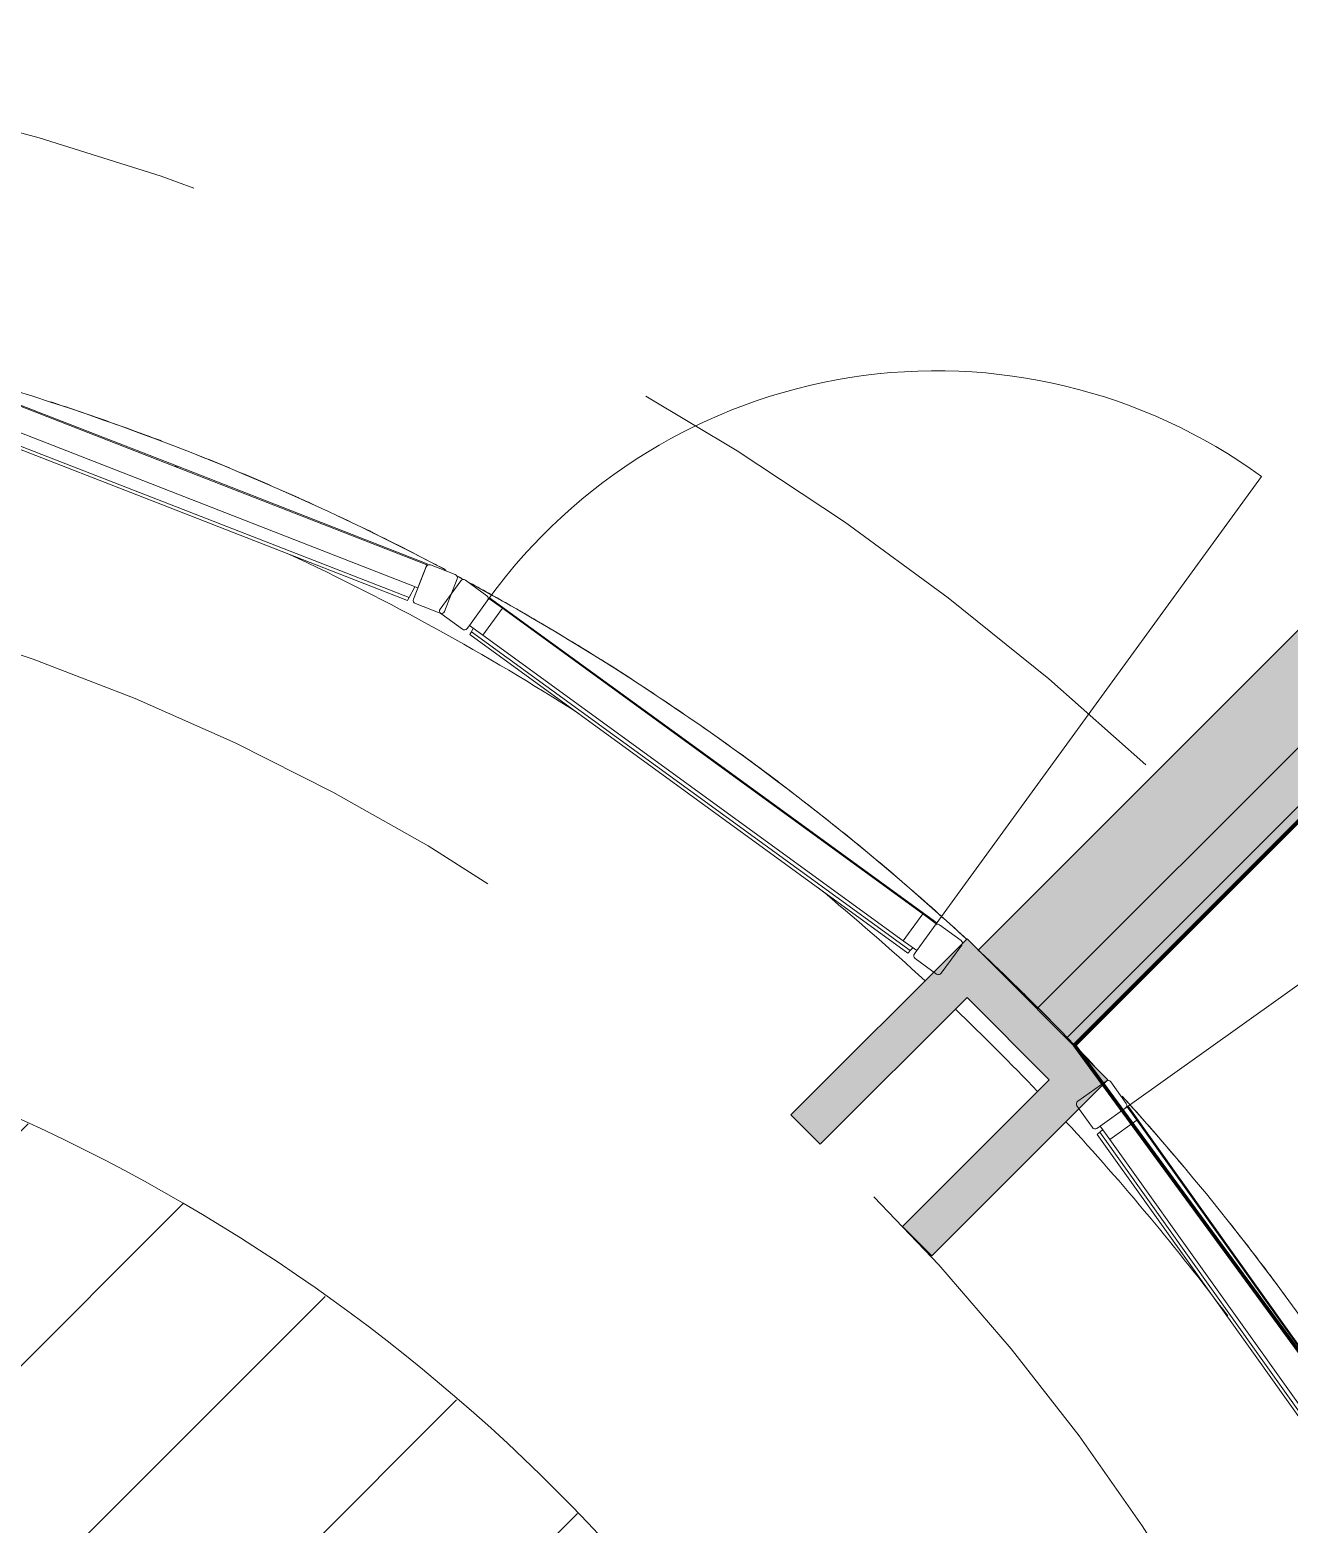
# Model space of a CAD drawing. Header units: metres. Extents: x -227.9 to -140, y 37.9 to 92.1.
# Drawn here: x -182.638 to -181.121, y 75.114 to 76.914 of the extents above; entities that cross this region are included whole.
import ezdxf

# ---------------------------------------------------------------- set-up
doc = ezdxf.new("R2010")
doc.units = ezdxf.units.M
doc.linetypes.add('JIS_02_0.7', pattern=[1.35, 0.75, -0.6])
for name, color, linetype, lineweight in [('A-COLS', 7, 'Continuous', 5), ('A-DOOR', 7, 'Continuous', 5), ('A-FLOR', 7, 'Continuous', 5), ('A-FLOR-PATT', 7, 'Continuous', 5), ('A-GLAZ-CURT', 7, 'Continuous', 5), ('A-GLAZ-CWMG', 7, 'Continuous', 5), ('A-ROOF', 7, 'Continuous', 5), ('A-WALL', 7, 'Continuous', 5), ('I-WALL', 7, 'Continuous', 5)]:
    doc.layers.add(name, color=color, linetype=linetype, lineweight=lineweight)
doc.layers.add('A-DETL', color=94, linetype='Continuous', lineweight=5, true_color=0x00a600)
doc.layers.add('G-IMPT', color=8, linetype='Continuous', lineweight=5, true_color=0x808080)
doc.layers.add('Chambre', color=40, linetype='Continuous')

# ---------------------------------------------------------------- blocks, each defined once
blk = doc.blocks.new('LAG-C1030-PORTES-VITRINE DE MAGASIN-13PR_08_01 - LAG-C1030-PORTES-VITRINE DE MAGASIN-13PR_08_01-12349551-MUC-LAG-PRO-PLA-ARC-TZN-N02-AG02Ec-Cote')
at = {"layer": 'A-DOOR', "color": 9, "lineweight": 9, "true_color": 0xc0c0c0}
for p, q in [((-0.3334860101842263, 0.0399999999999968), (-0.3134860101842264, 0.0399999999999968)), ((-0.3334860101842263, -5e-16), (-0.3334860101842263, 0.0399999999999968)), ((-0.3134860101842264, 0.0399999999999968), (-0.3134860101842264, -5e-16)), ((0.3134860101842263, 0.0399999999999968), (0.3334860101842263, 0.0399999999999968)), ((0.3134860101842263, -5e-16), (0.3134860101842263, 0.0399999999999968)), ((0.3334860101842263, 0.0399999999999968), (0.3334860101842263, -5e-16)), ((-0.3134860101842264, -5e-16), (-0.3334860101842263, -5e-16)), ((0.3334860101842263, -5e-16), (0.3134860101842263, -5e-16))]:
    blk.add_line(p, q, dxfattribs=at)
at = {"layer": 'A-DOOR', "color": 9, "true_color": 0xc0c0c0}
for p, q in [((0.3134860101842263, 0.0399999999999968), (-0.3134860101842263, 0.0399999999999968)), ((-0.3134860101842264, -5e-16), (0.3134860101842263, -5e-16))]:
    blk.add_line(p, q, dxfattribs=at)
at = {"layer": 'A-DOOR'}
blk.add_line((0.3334860101842261, -4.5e-15), (0.3334860101842261, -0.6669720203684562), dxfattribs=at)
blk.add_arc((0.3334860101842261, -3.5e-15), 0.6669720203684532, 180.0000000000004, 270.0000000000001, dxfattribs=at)
blk = doc.blocks.new('Rectangulaire Meneau - LAG-B2010-MENEAU-40x50_50-11581982-MUC-LAG-PRO-PLA-ARC-TZN-N02-AG02Ec-Cote')
at = {"layer": 'A-GLAZ-CWMG'}
for p, q in [((-180.9276460419392, 75.07410658662526), (-181.121221431219, 75.3454873674652)), ((-181.1212214312188, 75.3454873674651), (-180.927646041939, 75.07410658662519)), ((-181.1619271098744, 75.3164520851315), (-180.9718682654221, 75.05000128369004)), ((-181.1619271098743, 75.3164520851314), (-180.9718682654221, 75.05000128368995)), ((-181.1586706555957, 75.31877490770819), (-180.9683304875585, 75.05192970791654)), ((-180.9286822330548, 75.07354176426263), (-180.927646041939, 75.07410658662519)), ((-180.9683304875585, 75.05192970791654), (-180.9641293981, 75.0542196998274))]:
    blk.add_line(p, q, dxfattribs=at)
at = {"layer": 'A-GLAZ-CWMG', "flags": 128}
blk.add_lwpolyline([(-180.9718682654221, 75.05000128368995), (-180.9708320742762, 75.05056610606891), (-180.9683304875585, 75.05192970791654)], dxfattribs=at)
blk = doc.blocks.new('Rectangulaire Meneau - LAG-B2010-MENEAU-40x50_50-11581983-MUC-LAG-PRO-PLA-ARC-TZN-N02-AG02Ec-Cote')
at = {"layer": 'A-GLAZ-CWMG'}
for p, q in [((-181.3147968204987, 75.61686814830502), (-181.3156682160786, 75.61607229274463)), ((-181.1212214312191, 75.3454873674652), (-181.3147968204989, 75.61686814830512)), ((-181.3147968204987, 75.61686814830502), (-181.1212214312188, 75.34548736746511)), ((-181.3519859543267, 75.58290288657295), (-181.1619271098745, 75.31645208513152)), ((-181.3519859543264, 75.58290288657285), (-181.1619271098743, 75.31645208513143)), ((-181.345477874229, 75.58884679064198), (-181.3490108236329, 75.58562010749985)), ((-181.3490108236329, 75.58562010749985), (-181.1586706555957, 75.3187749077082))]:
    blk.add_line(p, q, dxfattribs=at)
at = {"layer": 'A-GLAZ-CWMG', "flags": 128}
blk.add_lwpolyline([(-181.3490108236329, 75.58562010749985), (-181.3511145587212, 75.58369874215641), (-181.3519859543264, 75.58290288657285)], dxfattribs=at)
blk = doc.blocks.new('Rectangulaire Meneau - LAG-B2010-MENEAU-40x50-V124-MUC-LAG-PRO-PLA-ARC-TZN-N02-AG02Ec-Cote')
at = {"layer": 'A-GLAZ-CWMG', "lineweight": 13}
for p, q in [((-0.0360000002173622, 0.0012500237677247), (-0.003999999782698, 0.0012500237677247)), ((-3.47e-14, -0.0027499760149386), (-3.47e-14, -0.0447499752832921)), ((-0.0400000000000256, -0.0447499752832747), (-0.0400000000000256, -0.0400000000000147)), ((-0.0039999998989546, -0.0487499751822466), (-0.0360000001011056, -0.048749975182212))]:
    blk.add_line(p, q, dxfattribs=at)
for centre, radius, start, end in [((-0.036000000217322, -0.0027499760149694), 0.003999999782678, 89.99999999999976, 179.9999999999591), ((-0.0039999997826781, -0.0027499760149694), 0.0039999997826781, 4.1996e-11, 90.00000000000033), ((-0.0360000001010698, -0.044749975283304), 0.0039999998989303, 179.9999999999591, 270.0000000000002), ((-0.0039999998989303, -0.044749975283304), 0.0039999998989302, 269.9999999999997, 4.16017e-11)]:
    blk.add_arc(centre, radius, start, end, dxfattribs=at)
blk = doc.blocks.new('LAG-B2020-PANNEAU DE RIDEAU-TRANSPARENT - CURTAIN WALL MULLION_dwg_12FT-JANSEN-P05-V146-MUC-LAG-PRO-PLA-ARC-TZN-N02-AG02Ec-Cote')
at = {"layer": 'G-IMPT', "color": 161, "true_color": 0x7f9fff, "flags": 128}
for points in [[(1.9999977974e-06, 4.0323804515e-06), (1.9999977974e-06, 4.60323788102e-05), (1.60000027628e-05, 4.80323791848e-05), (1.7999998559e-05, 4.0323791434e-06), (3.999998904e-06, 2.0323803108e-06), (-5.3537e-12, 4.60323788405e-05), (1.60000029274e-05, 5.00323791652e-05), (1.9999997959e-05, 4.0323786323e-06), (3.9999987307e-06, 3.23802091e-08), (1.99999975518e-05, 1.63129226672e-05), (2.9117218987e-05, 1.67823826321e-05), (2.99172194781e-05, 5.5823832147e-06), (2.03939218733e-05, 4.7823828665e-06), (2.04462014248e-05, 7.7823821961e-06)], [(2.08706220654e-05, 5.5823823571e-06), (2.91172198879e-05, 5.5823823614e-06), (2.91172198966e-05, 1.59823831805e-05), (2.08706221434e-05, 1.59823831805e-05)], [(0.0010095000505871, 4.0323804472e-06), (0.0010095000505871, 4.60323788102e-05), (0.0010235000555352, 4.80323791804e-05), (0.0010255000513488, 4.0323791434e-06), (0.0010115000516764, 2.0323803108e-06), (0.0010075000474361, 4.60323788405e-05), (0.0010235000557085, 5.00323791652e-05), (0.0010275000507401, 4.0323786323e-06), (0.0010115000515118, 3.23802134e-08), (0.001007500052192, 1.63129226672e-05), (0.0009983828307655, 1.67823826364e-05), (0.0009975828302744, 5.5823832147e-06), (0.0010071061278706, 4.7823828622e-06), (0.0010070538483277, 7.7823821961e-06)], [(0.0010066294276871, 5.5823823614e-06), (0.0009983828298473, 5.5823823571e-06), (0.0009983828298473, 1.59823831762e-05), (0.0010066294276091, 1.59823831805e-05)], [(0.0010070538497484, 1.37823824319e-05), (0.0010275000503329, 1.63129226672e-05), (0.0010366172717594, 1.67823826321e-05), (0.0010374172722419, 5.5823832147e-06), (0.0010278939746457, 4.7823828622e-06), (0.0010279462542059, 7.7823822004e-06)], [(0.0010283706748465, 5.5823823571e-06), (0.0010366172726777, 5.5823823614e-06), (0.0010366172726777, 1.59823831805e-05), (0.0010283706749245, 1.59823831805e-05)], [(0.0020170001033682, 4.0323804515e-06), (0.0020170001033596, 4.60323788059e-05), (0.0020310001083163, 4.80323791848e-05), (0.0020330001041212, 4.0323791434e-06), (0.0020190001044575, 2.0323803065e-06), (0.0020150001002085, 4.60323788405e-05), (0.0020310001084809, 5.00323791609e-05), (0.0020350001035125, 4.0323786279e-06), (0.0020190001042929, 3.23802178e-08), (0.0020150001049645, 1.63129226715e-05), (0.0020058828835466, 1.67823826364e-05), (0.0020050828830641, 5.5823832104e-06), (0.0020146061806517, 4.7823828665e-06), (0.0020145539011088, 7.7823821961e-06)], [(0.0020141294804595, 5.5823823571e-06), (0.0020058828826284, 5.5823823571e-06), (0.002005882882637, 1.59823831762e-05), (0.0020141294803816, 1.59823831762e-05)], [(0.0020145539025209, 1.37823824276e-05), (0.002035000103114, 1.63129226715e-05), (0.0020441173245405, 1.67823826321e-05), (0.0020449173250317, 5.5823832147e-06), (0.0020353940274355, 4.7823828665e-06), (0.002035446306987, 7.7823822004e-06)], [(0.002035870727619, 5.5823823571e-06), (0.0020441173254501, 5.5823823571e-06), (0.0020441173254501, 1.59823831718e-05), (0.0020358707276969, 1.59823831762e-05)], [(0.0030220539538812, 7.7823824906e-06), (0.0030221062334414, 4.7823828622e-06), (0.0030125829358452, 5.5823832104e-06), (0.0030133829363191, 1.67823826278e-05), (0.0030225001577542, 1.63129226672e-05), (0.003026500157074, 3.23802134e-08), (0.0030425001562936, 4.0323786279e-06), (0.003038500161262, 5.00323791609e-05), (0.0030225001529896, 4.60323788362e-05), (0.0030265001572473, 2.0323803065e-06), (0.0030405001569023, 4.0323791391e-06), (0.0030385001611061, 4.80323791848e-05), (0.0030245001561407, 4.0323804472e-06), (0.0030245001561407, 4.60323788102e-05)], [(0.0030216295331627, 1.59823812183e-05), (0.0030133829362584, 1.59823812227e-05), (0.0030133829362584, 5.5823830285e-06), (0.0030216295332493, 5.5823830328e-06)], [(0.0030429463597595, 7.7823824906e-06), (0.0030428940802166, 4.7823828622e-06), (0.0030524173778128, 5.5823832147e-06), (0.003051617377313, 1.67823826321e-05), (0.0030425001558951, 1.63129226628e-05), (0.0030220539553106, 1.37823822456e-05)], [(0.0030433707804867, 1.59823812227e-05), (0.0030516173773909, 1.59823812227e-05), (0.0030516173773909, 5.5823830371e-06), (0.0030433707804087, 5.5823830328e-06)], [(0.0040480002102811, 4.0323804428e-06), (0.0040480002102811, 4.60323788015e-05), (0.004034000205333, 4.80323791804e-05), (0.0040320002095282, 4.0323791391e-06), (0.0040460002091919, 2.0323803021e-06), (0.0040500002134495, 4.60323788405e-05), (0.0040340002051598, 5.00323791565e-05), (0.0040300002101368, 4.0323786236e-06), (0.0040460002093565, 3.23802091e-08), (0.0040300002105353, 1.63129226672e-05), (0.0040208829891002, 1.67823826278e-05), (0.0040200829886177, 5.5823832104e-06), (0.0040296062862225, 4.7823828622e-06), (0.0040295540066623, 7.7823821918e-06)], [(0.0040291295860304, 5.5823823528e-06), (0.0040208829881992, 5.5823823528e-06), (0.0040208829881992, 1.59823831718e-05), (0.0040291295859524, 1.59823831762e-05)]]:
    blk.add_lwpolyline(points, dxfattribs=at)
at = {"layer": 'G-IMPT', "flags": 128}
blk.add_lwpolyline([(0.0040340002058851, 5.0032379144e-05), (0.0030265001572903, 3.23801959e-08), (0.0020190001003244, 5.00323791468e-05), (0.0010115000517309, 3.23801978e-08), (1.59999990554e-05, 3.23801978e-08), (0.0010115000475446, 5.00323791478e-05), (0.0020190001045106, 3.23801969e-08), (0.0030265001531042, 5.00323791458e-05), (0.0040340002100713, 3.23801941e-08)], dxfattribs=at)
at = {"layer": 'G-IMPT', "color": 4, "true_color": 0x00ffff, "flags": 128}
for points in [[(0.0010055000487758, 1.92823829404e-05), (0.0010055000487758, 4.32823821012e-05), (2.20000019884e-05, 4.32823821012e-05), (2.20000019884e-05, 1.92824258319e-05)], [(0.0020130001015556, 1.92823829395e-05), (0.0020130001015556, 4.32823821003e-05), (0.0010295000547682, 4.32823821003e-05), (0.0010295000547682, 1.9282425831e-05)], [(0.0030205001543353, 1.92823829385e-05), (0.0030205001543353, 4.32823820993e-05), (0.0020370001075479, 4.32823820993e-05), (0.0020370001075479, 1.92824258299e-05)], [(0.0040280002071162, 1.92823829366e-05), (0.0040280002071162, 4.32823820975e-05), (0.0030445001603289, 4.32823820975e-05), (0.0030445001603289, 1.92824258281e-05)]]:
    blk.add_lwpolyline(points, close=True, dxfattribs=at)
at = {"layer": 'G-IMPT', "color": 161, "true_color": 0x7f9fff}
for centre, radius, start, end in [((3.9999947651e-06, 4.60323792498e-05), 3.9999998989e-06, 90.00000718032969, 180.0000060540348), ((3.9999995596e-06, 4.0323797583e-06), 3.9999995596e-06, 179.999991287824, 269.9999912878238), ((3.9999949983e-06, 4.60323793658e-05), 1.9999998044e-06, 90.00000514813593, 180.0000163473242), ((3.9999986379e-06, 4.0323809127e-06), 2.0000006189e-06, 180.0000136601955, 270.0000136602024), ((1.600000264e-05, 4.60323792493e-05), 3.9999998991e-06, 359.9999928161186, 89.9999928161189), ((1.60000024073e-05, 4.60323793656e-05), 1.9999998041e-06, 359.9999836447187, 89.99998364472475), ((1.59999985676e-05, 4.0323794082e-06), 2.0000002115e-06, 269.9999919790967, 359.999991979103), ((1.59999988586e-05, 4.0323784188e-06), 3.999999317e-06, 270.0000028192432, 2.8192435997e-06), ((0.0010115000475445, 4.60323792488e-05), 3.999999899e-06, 90.00000717911738, 180.0000060528221), ((0.0010115000521161, 4.0323799805e-06), 3.9999997827e-06, 179.9999944820013, 269.999994482001), ((0.0010115000477778, 4.60323793649e-05), 1.9999998043e-06, 90.0000051456768, 180.0000163448706), ((0.0010115000514174, 4.0323809119e-06), 2.0000006189e-06, 180.0000136618129, 270.0000136618198), ((0.0010235000554197, 4.60323792485e-05), 3.999999899e-06, 359.9999928185583, 89.99999281855882), ((0.0010235000551868, 4.60323793648e-05), 1.9999998041e-06, 359.9999836471645, 89.9999836471703), ((0.0010235000513471, 4.0323794073e-06), 2.0000002115e-06, 269.9999919791066, 359.9999919791128), ((0.0010235000516381, 4.032378418e-06), 3.9999993171e-06, 270.0000028192476, 2.8192479952e-06), ((0.0020190001003243, 4.60323792479e-05), 3.9999998989e-06, 90.00000717952518, 180.0000060532299), ((0.0020190001048959, 4.0323799796e-06), 3.9999997827e-06, 179.9999944816052, 269.999994481605), ((0.0020190001005574, 4.60323793641e-05), 1.9999998043e-06, 90.00000514404232, 180.0000163432237), ((0.0020190001041972, 4.032380911e-06), 2.000000619e-06, 180.0000136593961, 270.000013659403), ((0.0020310001081995, 4.60323792475e-05), 3.999999899e-06, 359.9999928185583, 89.9999928185588), ((0.0020310001079665, 4.60323793638e-05), 1.9999998041e-06, 359.9999836479817, 89.99998364798746), ((0.0020310001041268, 4.0323794064e-06), 2.0000002115e-06, 269.9999919790924, 359.9999919790924), ((0.0020310001044178, 4.0323784171e-06), 3.999999317e-06, 270.000002819642, 2.8196424158e-06), ((0.003026500153104, 4.60323792469e-05), 3.999999899e-06, 90.00000717912596, 180.0000060528244), ((0.0030265001576756, 4.0323799786e-06), 3.9999997827e-06, 179.9999944816147, 269.9999944816145), ((0.0030265001533372, 4.6032379363e-05), 1.9999998043e-06, 90.00000514650984, 180.0000163457037), ((0.0030265001569769, 4.03238091e-06), 2.000000619e-06, 180.0000136593584, 270.0000136593653), ((0.0030385001609792, 4.60323792465e-05), 3.999999899e-06, 359.9999928185551, 89.99999281855568), ((0.0030385001607463, 4.60323793628e-05), 1.9999998041e-06, 359.9999836471206, 89.99998364712621), ((0.0030385001569066, 4.0323794056e-06), 2.0000002116e-06, 269.9999919774707, 359.9999919774831), ((0.0030385001571975, 4.0323784161e-06), 3.9999993171e-06, 270.000002820467, 2.820467439e-06), ((0.0040340002058849, 4.60323792448e-05), 3.999999899e-06, 90.00000718143487, 180.000007181435), ((0.0040340002096664, 4.0323784143e-06), 3.9999993169e-06, 179.9999971803403, 269.99999718034), ((0.0040340002061178, 4.60323793612e-05), 1.9999998041e-06, 90.00001635443881, 180.0000163544442), ((0.0040340002099574, 4.0323794038e-06), 2.0000002115e-06, 180.0000080208976, 270.0000080208973), ((0.0040460002137601, 4.60323792452e-05), 3.9999998989e-06, 359.9999939463784, 89.9999928200772), ((0.0040460002135268, 4.60323793613e-05), 1.9999998042e-06, 359.9999836518542, 89.99999485106078), ((0.0040460002098872, 4.0323809082e-06), 2.0000006189e-06, 269.9999863357501, 359.9999863357573), ((0.0040460002091884, 4.0323799768e-06), 3.9999997825e-06, 270.0000055187839, 5.5187843777e-06)]:
    blk.add_arc(centre, radius, start, end, dxfattribs=at)
blk = doc.blocks.new('LAG-B2020-PANNEAU DE RIDEAU-TRANSPARENT - CURTAIN WALL MULLION_dwg-V147-MUC-LAG-PRO-PLA-ARC-TZN-N02-AG02Ec-Cote')
blk.add_blockref('LAG-B2020-PANNEAU DE RIDEAU-TRANSPARENT - CURTAIN WALL MULLION_dwg_12FT-JANSEN-P05-V146-MUC-LAG-PRO-PLA-ARC-TZN-N02-AG02Ec-Cote', (-0.0027324674907565, 0.0002976294242422))
blk = doc.blocks.new('LAG-B2020-PANNEAU DE RIDEAU-TRANSPARENT - LAG-B2020-PANNEAU DE RIDEAU-TRANSPARENT-11582004-MUC-LAG-PRO-PLA-ARC-TZN-N02-AG02Ec-Cote')
at = {"layer": 'A-GLAZ-CURT', "lineweight": 9}
for p, q in [((0.3230158210556996, -8.7e-15), (-0.3230158210556996, 0)), ((-0.3230158210556996, 0), (-0.3230158210557343, -0.0300000000000019)), ((0.323015821055665, -0.0300000000000192), (0.3230158210556996, -8.7e-15)), ((-0.3230158210557343, -0.0300000000000019), (0.323015821055665, -0.0300000000000192))]:
    blk.add_line(p, q, dxfattribs=at)
blk.add_blockref('LAG-B2020-PANNEAU DE RIDEAU-TRANSPARENT - CURTAIN WALL MULLION_dwg-V147-MUC-LAG-PRO-PLA-ARC-TZN-N02-AG02Ec-Cote', (0, 0))
blk = doc.blocks.new('Rectangulaire Meneau - LAG-B2010-MENEAU-40x50_50-11582000-MUC-LAG-PRO-PLA-ARC-TZN-N02-AG02Ec-Cote')
at = {"layer": 'A-GLAZ-CWMG'}
for p, q in [((-182.7605541327339, 76.5050570367657), (-182.7608469355086, 76.50391372327172)), ((-182.4597389541524, 76.38776605284333), (-182.7605541327341, 76.50505703676579)), ((-182.4597389541521, 76.38776605284323), (-182.7605541327339, 76.5050570367657)), ((-182.7683642266336, 76.4745607897488), (-182.7720505819734, 76.4601665962251)), ((-182.7730502732071, 76.45626307967454), (-182.4779025969717, 76.34118191418514)), ((-182.4779025969715, 76.34118191418504), (-182.773050273207, 76.45626307967446)), ((-182.4764495055522, 76.34490864526181), (-182.7720505819734, 76.4601665962251))]:
    blk.add_line(p, q, dxfattribs=at)
at = {"layer": 'A-GLAZ-CWMG', "flags": 128}
blk.add_lwpolyline([(-182.7720505819734, 76.4601665962251), (-182.7727574704238, 76.45740639320165), (-182.773050273207, 76.45626307967446)], dxfattribs=at)
blk = doc.blocks.new('Rectangulaire Meneau - LAG-B2010-MENEAU-40x50_50-11582001-MUC-LAG-PRO-PLA-ARC-TZN-N02-AG02Ec-Cote')
at = {"layer": 'A-GLAZ-CWMG'}
for p, q in [((-182.1589237755706, 76.27047506892089), (-182.4597389541524, 76.38776605284335)), ((-182.1589237755704, 76.27047506892079), (-182.4597389541521, 76.38776605284323)), ((-182.4779025969717, 76.34118191418516), (-182.1827549207363, 76.22610074869577)), ((-182.182754920736, 76.22610074869567), (-182.4779025969715, 76.34118191418504)), ((-182.1808484291309, 76.22965069429851), (-182.4764495055522, 76.34490864526181)), ((-182.1594821740171, 76.26943531395679), (-182.1589237755704, 76.27047506892079)), ((-182.1808484291309, 76.22965069429851), (-182.17381825294, 76.24274109710412))]:
    blk.add_line(p, q, dxfattribs=at)
at = {"layer": 'A-GLAZ-CWMG', "flags": 128}
blk.add_lwpolyline([(-182.182754920736, 76.22610074869567), (-182.1821965222732, 76.2271405036899), (-182.1808484291309, 76.22965069429851)], dxfattribs=at)
blk = doc.blocks.new('Rectangulaire Meneau - LAG-B2010-MENEAU-40x50-11581886-MUC-LAG-PRO-PLA-ARC-TZN-N02-AG02Ec-Cote')
at = {"layer": 'A-GLAZ-CWMG', "lineweight": 13}
for p, q in [((-0.0399999999999909, 0.0027499760149689), (-0.0400000000000256, 0.0447499752832964)), ((-0.036000000101071, 0.048749975182225), (-0.0039999998989199, 0.0487499751822293)), ((0, 0.0447499752833051), (-3.47e-14, 0.0027499760149689)), ((-0.0039999997826287, -0.0012500237677074), (-0.0360000002173276, -0.0012500237677117))]:
    blk.add_line(p, q, dxfattribs=at)
for centre, radius, start, end in [((-0.0360000001010698, 0.0447499752833011), 0.0039999998989302, 90.0000000000003, 179.9999999999999), ((-0.0039999998989303, 0.0447499752833011), 0.0039999998989303, 359.9999999999992, 89.99999999999999), ((-0.036000000217322, 0.0027499760149665), 0.0039999997826781, 180.0000000000002, 269.9999999999991), ((-0.0039999997826781, 0.0027499760149665), 0.0039999997826781, 269.9999999999993, 9.54e-14)]:
    blk.add_arc(centre, radius, start, end, dxfattribs=at)
blk = doc.blocks.new('LAG-C1030-PORTES-VITRINE DE MAGASIN-13PR_08_01 - LAG-C1030-PORTES-VITRINE DE MAGASIN-13PR_08_01-12349552-MUC-LAG-PRO-PLA-ARC-TZN-N02-AG02Ec-Cote')
at = {"layer": 'A-DOOR'}
blk.add_line((0.3330530250146216, 4.6e-15), (0.3330530250146216, 0.6661060500292466), dxfattribs=at)
at = {"layer": 'A-DOOR', "color": 9, "lineweight": 9, "true_color": 0xc0c0c0}
for p, q in [((-0.3130530250146217, 5e-16), (-0.3330530250146216, 5e-16)), ((-0.3330530250146216, 5e-16), (-0.3330530250146216, -0.0399999999999968)), ((-0.3130530250146217, -0.0399999999999968), (-0.3130530250146217, 5e-16)), ((0.3330530250146216, 5e-16), (0.3130530250146216, 5e-16)), ((0.3130530250146216, 5e-16), (0.3130530250146216, -0.0399999999999968)), ((0.3330530250146216, -0.0399999999999968), (0.3330530250146216, 5e-16)), ((-0.3330530250146216, -0.0399999999999968), (-0.3130530250146217, -0.0399999999999968)), ((0.3130530250146216, -0.0399999999999968), (0.3330530250146216, -0.0399999999999968))]:
    blk.add_line(p, q, dxfattribs=at)
at = {"layer": 'A-DOOR', "color": 9, "true_color": 0xc0c0c0}
for p, q in [((-0.3130530250146217, 5e-16), (0.3130530250146215, 5e-16)), ((0.3130530250146216, -0.0399999999999968), (-0.3130530250146216, -0.0399999999999968))]:
    blk.add_line(p, q, dxfattribs=at)
at = {"layer": 'A-DOOR'}
blk.add_arc((0.3330530250146216, 3.5e-15), 0.6661060500292427, 89.99999999999955, 179.9999999999996, dxfattribs=at)
blk = doc.blocks.new('Rectangulaire Meneau - LAG-B2010-MENEAU-40x50_50-11582009-MUC-LAG-PRO-PLA-ARC-TZN-N02-AG02Ec-Cote')
at = {"layer": 'A-GLAZ-CWMG'}
for p, q in [((-182.0837765759115, 76.22943091758701), (-182.0843378529026, 76.22839048361867)), ((-181.8145697374136, 76.03366777255654), (-182.0837765759117, 76.2294309175871)), ((-181.8145697374134, 76.03366777255647), (-182.0837765759115, 76.22943091758701)), ((-182.1077305706511, 76.1850276190384), (-181.8439759984062, 75.99322927963902)), ((-181.843975998406, 75.99322927963898), (-182.1077305706509, 76.18502761903832)), ((-182.1035386333732, 76.19279817440773), (-182.10581425108, 76.18857988290708)), ((-181.8416234975366, 75.99646435905859), (-182.10581425108, 76.18857988290708))]:
    blk.add_line(p, q, dxfattribs=at)
at = {"layer": 'A-GLAZ-CWMG', "flags": 128}
blk.add_lwpolyline([(-182.10581425108, 76.18857988290708), (-182.1071692936435, 76.1860680530369), (-182.1077305706509, 76.18502761903832)], dxfattribs=at)
blk = doc.blocks.new('Rectangulaire Meneau - LAG-B2010-MENEAU-40x50_50-11582010-MUC-LAG-PRO-PLA-ARC-TZN-N02-AG02Ec-Cote')
at = {"layer": 'A-GLAZ-CWMG'}
for p, q in [((-181.5453628989158, 75.83790462752599), (-181.8145697374136, 76.03366777255654)), ((-181.5453628989154, 75.8379046275259), (-181.8145697374134, 76.03366777255647)), ((-181.5774327439933, 75.80434883521006), (-181.8416234975366, 75.99646435905856)), ((-181.8439759984062, 75.99322927963902), (-181.5802214261612, 75.80143094023968)), ((-181.580221426161, 75.80143094023958), (-181.843975998406, 75.99322927963895)), ((-181.5461796849882, 75.83704999590071), (-181.5453628989154, 75.8379046275259)), ((-181.5774327439933, 75.80434883521006), (-181.5741212010672, 75.80781381754484))]:
    blk.add_line(p, q, dxfattribs=at)
at = {"layer": 'A-GLAZ-CWMG', "flags": 128}
blk.add_lwpolyline([(-181.580221426161, 75.80143094023958), (-181.5794046400647, 75.80228557188966), (-181.5774327439933, 75.80434883521006)], dxfattribs=at)
blk = doc.blocks.new('Rectangulaire Meneau - LAG-B2010-MENEAU-40x50-V130-MUC-LAG-PRO-PLA-ARC-TZN-N02-AG02Ec-Cote')
at = {"layer": 'A-GLAZ-CWMG', "lineweight": 13}
for p, q in [((-0.0399999999999524, 0.0399999999999828), (-0.0399999999999563, 0.0447499752832747)), ((-0.0360000001010363, 0.0487499751822207), (-0.0039999998988506, 0.048749975182212)), ((0, 0.0447499752833094), (3.47e-14, 0.0027499760149646)), ((-0.0039999997826287, -0.0012500237677334), (-0.0360000002172929, -0.0012500237677161))]:
    blk.add_line(p, q, dxfattribs=at)
for centre, radius, start, end in [((-0.0360000001010698, 0.0447499752833011), 0.0039999998989302, 90.0000000000003, 179.9999999999999), ((-0.0039999998989303, 0.0447499752833011), 0.0039999998989303, 359.9999999999992, 89.99999999999994), ((-0.036000000217322, 0.0027499760149665), 0.0039999997826781, 180.0000000000002, 269.9999999999991), ((-0.0039999997826781, 0.0027499760149665), 0.0039999997826781, 269.9999999999993, 359.9999999999996)]:
    blk.add_arc(centre, radius, start, end, dxfattribs=at)
blk = doc.blocks.new('Rectangulaire Meneau - LAG-B2010-MENEAU-40x50-V131-MUC-LAG-PRO-PLA-ARC-TZN-N02-AG02Ec-Cote')
at = {"layer": 'A-GLAZ-CWMG', "lineweight": 13}
for p, q in [((-0.0400000000000602, 0.0447499752832661), (-0.0400000000000563, 0.039999999999949)), ((-0.0039999998989546, 0.0487499751822033), (-0.0360000001011056, 0.048749975182212)), ((0, 0.0027499760149646), (-6.93e-14, 0.0447499752832834)), ((-0.0360000002173622, -0.0012500237677074), (-0.003999999782698, -0.0012500237677247))]:
    blk.add_line(p, q, dxfattribs=at)
for centre, radius, start, end in [((-0.0360000001010682, 0.0447499752833011), 0.0039999998989302, 90.00000000002235, 179.9999999999998), ((-0.0039999998989287, 0.0447499752833011), 0.0039999998989303, 1.781e-13, 90.0000000000228), ((-0.0360000002173204, 0.0027499760149665), 0.0039999997826781, 179.9999999999999, 269.9999999999769), ((-0.0039999997826765, 0.0027499760149665), 0.0039999997826781, 269.9999999999764, 1.527e-13)]:
    blk.add_arc(centre, radius, start, end, dxfattribs=at)

msp = doc.modelspace()

# ---------------------------------------------------------------- hatches: boundary and pattern name
at = {"layer": 'A-COLS', "true_color": 0x808080}
msp.add_hatch(color=8, dxfattribs=at).paths.add_polyline_path([(-181.5512565665351, 75.43668947387637), (-181.3391245321788, 75.64882150823205), (-181.5088301596633, 75.81852713571706), (-181.7209621940196, 75.60639510136141), (-181.6856068549603, 75.57103976230202), (-181.5088301596634, 75.7478164575984), (-181.4098352102975, 75.64882150823216), (-181.5866119055943, 75.47204481293578)])
at = {"layer": 'A-FLOR-PATT', "lineweight": 9}
h = msp.add_hatch(dxfattribs=at)
h.set_pattern_fill('FP_7', color=256, style=0, pattern_type=2)
h.set_pattern_definition([(45, (0, 0), (-0.1414213562373095, 0.1414213562373095), [])])
h.paths.add_polyline_path([(-181.359132127751, 72.73874328793346), (-181.3596934706826, 73.61351999531641), (-181.3669741165909, 73.77792620102097), (-181.3865428805655, 73.94141298071911), (-181.4183105499224, 74.10306604983609), (-181.4605743644905, 74.25756005122075), (-181.5153643264039, 74.41179013337421), (-181.5814898019641, 74.56155596510615), (-181.6585901878901, 74.70601999513497), (-181.7462427193247, 74.84437432200463), (-181.8439649631251, 74.97584521219758), (-181.9512176246773, 75.0996974271663), (-182.0674076583881, 75.21523833508556), (-182.1918916703803, 75.32182178433055), (-182.3239796019811, 75.41885171701887), (-182.4629386863774, 75.50578550240785), (-182.6079976844598, 75.58213697150603), (-182.7583514507759, 75.64747913592714), (-182.9131660452766, 75.70144657578254), (-183.0715853697997, 75.74373748325732), (-183.2327456586916, 75.77411535044212), (-183.3959058309573, 75.7924102919812), (-183.56530924077, 75.79851778909834), (-203.5941325448149, 75.7979565286975), (-203.7574177993013, 75.79080234968868), (-203.9197898964099, 75.77153045844146), (-204.0803407855095, 75.7402343225803), (-204.2381726009028, 75.69707632426389), (-204.3924026830555, 75.64228655290898), (-204.5421685147868, 75.57616128078946), (-204.6866325448149, 75.49906111508417), (-204.824986871684, 75.41140882563452), (-204.9564577618763, 75.31368685215361), (-205.0803099768444, 75.20643449819099), (-205.1958508847631, 75.09024482190569), (-205.3024343340076, 74.9657612355272), (-205.3404653056388, 74.91423109882905), (-205.0663829948443, 73.9007086879604), (-205.0329956117382, 74.03698874613487), (-204.9891218411029, 74.164884149374), (-204.9326519096314, 74.29054504852982), (-204.8648911123775, 74.4104949926422), (-204.7864110346969, 74.52372216316358), (-204.6978736827187, 74.62927145042669), (-204.6000258990993, 74.72625251031884), (-204.4936930631504, 74.8138472746379), (-204.3797721284839, 74.89131685177463), (-204.2592240569035, 74.95800775951534), (-204.1330657123651, 75.01335743738616), (-204.0023612833843, 75.05689899204174), (-203.8682133062436, 75.08826513566964), (-203.7317533647247, 75.1071912841875), (-203.5941325448149, 75.11351778909984), (-183.5441321277341, 75.11351778906344), (-183.4133985136125, 75.10780983620104), (-183.2836598612334, 75.09072941858167), (-183.1559035600799, 75.06240652849688), (-183.031101912745, 75.02305672024205), (-182.9102047351223, 74.97297946961804), (-182.7941321277332, 74.91255589473958), (-182.6817631142699, 74.84070785679053), (-182.5799507132032, 74.76258445374106), (-182.4834719559532, 74.67417796084219), (-182.3913073126056, 74.57280148657202), (-182.3154040612994, 74.47388244358851), (-182.2450940220564, 74.3635177890617), (-182.1846704471782, 74.24744518167253), (-182.1345931965543, 74.1265480040497), (-182.0952433882997, 74.00174635671482), (-182.0669204982151, 73.87399005556124), (-182.0498400805961, 73.74425140318209), (-182.0441321277339, 73.61351778906047), (-182.0441321277357, 72.73874328793346), (-181.6067507554228, 72.73874328793346)])
at = {"layer": 'I-WALL', "true_color": 0xaaaaaa}
for points in [[(-181.4235102293535, 75.73553855402031), (-180.5455287881345, 76.61351999523933), (-180.6869501443718, 76.61351999523933), (-181.4954230371308, 75.80504710248032), (-181.459176952316, 75.77059252906724)], [(-181.388437898176, 75.6999002070792), (-180.5748181100158, 76.51351999523932), (-180.6455287881345, 76.51351999523932), (-181.4235102293535, 75.73553855402031), (-181.4058998135409, 75.71779245151592)], [(-181.379415636761, 75.69053769218324), (-180.6064333337049, 76.46351999523932), (-180.6248181100158, 76.46351999523932), (-181.388437898176, 75.6999002070792), (-181.3839216952319, 75.69522383753208)]]:
    msp.add_hatch(color=253, dxfattribs=at).paths.add_polyline_path(points)

# ---------------------------------------------------------------- linework, layer by layer
at = {"layer": 'A-COLS', "lineweight": 13}
for p, q in [((-181.5088301596631, 75.81852713571698), (-181.7209621940193, 75.60639510136131)), ((-181.3391245321786, 75.64882150823196), (-181.5088301596631, 75.81852713571698)), ((-181.6856068549601, 75.57103976230194), (-181.5088301596632, 75.74781645759832)), ((-181.5088301596632, 75.74781645759832), (-181.4098352102973, 75.64882150823206)), ((-181.4098352102973, 75.64882150823206), (-181.5866119055941, 75.47204481293569)), ((-181.5512565665349, 75.43668947387629), (-181.3391245321786, 75.64882150823196)), ((-181.7209621940193, 75.60639510136131), (-181.6856068549601, 75.57103976230194)), ((-181.5866119055941, 75.47204481293569), (-181.5512565665349, 75.43668947387629))]:
    msp.add_line(p, q, dxfattribs=at)
at = {"layer": 'A-DETL', "color": 9, "linetype": 'JIS_02_0.7', "lineweight": 9, "true_color": 0xc0c0c0}
msp.add_arc((-183.5441321277346, 73.61035233716025), 3.303167658009101, 47.04865777936942, 90.00000000000047, dxfattribs=at)
at = {"layer": 'A-DETL', "color": 7, "linetype": 'JIS_02_0.7'}
msp.add_arc((-183.5441321277345, 73.6135199951328), 2.700000000000215, 359.9999999998941, 89.9999999999994, dxfattribs=at)
at = {"layer": 'A-FLOR', "lineweight": 9}
for radius, start, end in [(2.99999999978924, 62.02801088038871, 75.77781642711336), (2.99999999978921, 61.57258496838664, 61.71793879566763), (2.999999999789208, 47.29317523370061, 61.40020141322477), (2.99999999978921, 43.14878385222558, 46.76326102602895), (2.999999999789249, 28.641951731071, 42.20823244531417)]:
    msp.add_arc((-183.5441321279132, 73.61351999531631), radius, start, end, dxfattribs=at)
at = {"layer": 'A-FLOR'}
for centre, radius, start, end in [((-183.5441321277345, 73.61369886178312), 3.000000000000198, 71.1655485689635, 71.90315100595998), ((-183.5441321277345, 73.61369886178312), 3.000000000000207, 69.20018541330444, 69.58826102654326), ((-183.5441321277345, 73.61369886178312), 3.000000000000186, 67.52469628133791, 68.33157610733471), ((-183.5441321277345, 73.61369886178312), 3.000000000000201, 65.40429218996239, 65.93855179725419), ((-183.5441321277345, 73.61369886178312), 3.000000000000191, 63.88270685920782, 64.75989173155297), ((-183.5441321277345, 73.61369886178312), 3.000000000000191, 62.01074503468706, 62.29287356728899), ((-183.5441321277345, 73.61369886178312), 3.0000000000002, 61.57075458333047, 61.71675634418245), ((-183.5441321277345, 73.61369886178312), 3.000000000000186, 60.23930317953304, 61.3980806491992), ((-183.5441321277345, 73.61369886178312), 3.000000000000209, 56.59409817627821, 58.64983251249411), ((-183.5441321277345, 73.61369886178312), 3.000000000000201, 52.94653627461842, 55.00860401803635), ((-183.5441321277345, 73.61369886178312), 3.000000000000222, 49.29579302792999, 51.36867065188919), ((-183.5441321277345, 73.61369886178312), 3.000000000000216, 47.29058694323921, 47.72969270184481), ((-183.5441321277345, 73.61351778906175), 3.000000000000212, 43.51083193827554, 43.81559561450456), ((-183.5441321277345, 73.61351778906175), 3.000000000000205, 39.88488706373198, 40.54723391863116), ((-183.5441321277345, 73.61351778906175), 3.000000000000194, 36.25895081363698, 36.86343647513017)]:
    msp.add_arc(centre, radius, start, end, dxfattribs=at)
at = {"layer": 'A-ROOF'}
for centre, radius, start, end in [((-183.5941671894811, 73.56351779014808), 3.000000000000218, 57.35497185861031, 64.98409305699973), ((-183.5941671894811, 73.56351779014808), 3.000000000000209, 47.29273056580324, 50.55407125084673), ((-183.5591321277308, 73.59851778909804), 2.20000000000021, 359.9999999998942, 90.00000000000038), ((-183.5941671894811, 73.56351779014808), 3.000000000000247, 43.66242860074909, 46.33667151831267), ((-183.5941671894811, 73.56351779014808), 3.000000000000234, 36.88787789762417, 42.7063677740376)]:
    msp.add_arc(centre, radius, start, end, dxfattribs=at)
at = {"layer": 'A-WALL'}
for p, q in [((-180.6455287881343, 76.51351999523924), (-181.4235102293533, 75.73553855402021)), ((-180.6248181100156, 76.46351999523925), (-181.3884378981758, 75.6999002070791))]:
    msp.add_line(p, q, dxfattribs=at)
for radius, start, end in [(3.000291999412359, 69.50454234771203, 71.39377919565428), (3.000291999412381, 65.85673870774126, 67.72620737358828), (3.000291999412392, 62.20648859748308, 64.05821540930428), (3.000291999412378, 58.55427373499223, 60.38975904152897), (3.000291999412358, 54.90045068017432, 56.72078076450769), (3.000291999412376, 51.24528965727343, 53.05120513146322), (3.000291999412353, 47.58899980335502, 49.3809319809592), (3.000291999412341, 44.68960932753105, 45.70982642536583), (3.000291999412372, 43.93174607254756, 44.62826756972685), (3.000291999412381, 40.27366084222134, 42.03770363222376), (3.000291999412337, 36.61485205998026, 38.364304932542)]:
    msp.add_arc((-183.5444241264539, 73.61344626949537), radius, start, end, dxfattribs=at)
at = {"layer": 'Chambre', "lineweight": 140}
msp.add_lwpolyline([(-181.3794156367609, 75.69053769218313), (-180.6194333337048, 76.45051999523925), (-172.0421356821443, 76.4505199952392), (-172.0421356821443, 72.71508643566288), (-173.1791295176041, 72.71508643566288), (-173.1791295176314, 71.9819684219655), (-180.5481321280728, 71.98796878658773), (-180.5446397078853, 73.62067729622923), (-180.6409579240726, 74.35857856111518), (-180.9066588141057, 75.04468378500638), (-181.3794156367609, 75.69053769218313)], dxfattribs=at)
at = {"layer": 'I-WALL', "lineweight": 13}
for p, q in [((-180.6869501443716, 76.61351999523924), (-181.4954230371306, 75.80504710248024)), ((-181.3794156367609, 75.69053769218313), (-180.6194333337048, 76.45051999523925))]:
    msp.add_line(p, q, dxfattribs=at)
msp.add_arc((-183.5441321277344, 73.61351999516954), 3.000000000000041, 43.81556581521786, 46.92908530622021, dxfattribs=at)

# ---------------------------------------------------------------- block references
at = {"layer": 'A-DOOR', "color": 9, "true_color": 0xc0c0c0}
for name, p, rotation in [('LAG-C1030-PORTES-VITRINE DE MAGASIN-13PR_08_01 - LAG-C1030-PORTES-VITRINE DE MAGASIN-13PR_08_01-12349552-MUC-LAG-PRO-PLA-ARC-TZN-N02-AG02Ec-Cote', (-181.8153049079322, 76.0326567909897), 323.9759184427592), ('LAG-C1030-PORTES-VITRINE DE MAGASIN-13PR_08_01 - LAG-C1030-PORTES-VITRINE DE MAGASIN-13PR_08_01-12349551-MUC-LAG-PRO-PLA-ARC-TZN-N02-AG02Ec-Cote', (-181.1222390925562, 75.34476147158945), 125.5001902429543)]:
    msp.add_blockref(name, p, dxfattribs=dict(at, rotation=rotation))
at = {"layer": 'A-GLAZ-CURT', "rotation": 338.6986696060903}
msp.add_blockref('LAG-B2020-PANNEAU DE RIDEAU-TRANSPARENT - LAG-B2020-PANNEAU DE RIDEAU-TRANSPARENT-11582004-MUC-LAG-PRO-PLA-ARC-TZN-N02-AG02Ec-Cote', (-182.4601930538663, 76.38660142720838), dxfattribs=at)
at = {"layer": 'A-GLAZ-CWMG'}
for name in ['Rectangulaire Meneau - LAG-B2010-MENEAU-40x50_50-11582000-MUC-LAG-PRO-PLA-ARC-TZN-N02-AG02Ec-Cote', 'Rectangulaire Meneau - LAG-B2010-MENEAU-40x50_50-11582001-MUC-LAG-PRO-PLA-ARC-TZN-N02-AG02Ec-Cote', 'Rectangulaire Meneau - LAG-B2010-MENEAU-40x50_50-11582009-MUC-LAG-PRO-PLA-ARC-TZN-N02-AG02Ec-Cote', 'Rectangulaire Meneau - LAG-B2010-MENEAU-40x50_50-11582010-MUC-LAG-PRO-PLA-ARC-TZN-N02-AG02Ec-Cote', 'Rectangulaire Meneau - LAG-B2010-MENEAU-40x50_50-11581983-MUC-LAG-PRO-PLA-ARC-TZN-N02-AG02Ec-Cote', 'Rectangulaire Meneau - LAG-B2010-MENEAU-40x50_50-11581982-MUC-LAG-PRO-PLA-ARC-TZN-N02-AG02Ec-Cote']:
    msp.add_blockref(name, (0, 0), dxfattribs=at)
at = {"layer": 'A-GLAZ-CWMG', "extrusion": (0, 0, -1)}
for name, p, rotation in [('Rectangulaire Meneau - LAG-B2010-MENEAU-40x50-11581886-MUC-LAG-PRO-PLA-ARC-TZN-N02-AG02Ec-Cote', (182.1219774598999, 76.25472763021027), 201.3013303939096), ('Rectangulaire Meneau - LAG-B2010-MENEAU-40x50-V130-MUC-LAG-PRO-PLA-ARC-TZN-N02-AG02Ec-Cote', (181.5135908593978, 75.81325489402992), 216.0240815572408), ('Rectangulaire Meneau - LAG-B2010-MENEAU-40x50-V124-MUC-LAG-PRO-PLA-ARC-TZN-N02-AG02Ec-Cote', (181.3391245321787, 75.64882150823206), 54.4998097570457)]:
    msp.add_blockref(name, p, dxfattribs=dict(at, rotation=rotation))
at = {"layer": 'A-GLAZ-CWMG', "rotation": 143.9759184427592}
msp.add_blockref('Rectangulaire Meneau - LAG-B2010-MENEAU-40x50-V131-MUC-LAG-PRO-PLA-ARC-TZN-N02-AG02Ec-Cote', (-182.1170189564666, 76.25205868794946), dxfattribs=at)

doc.saveas('drawing.dxf')
